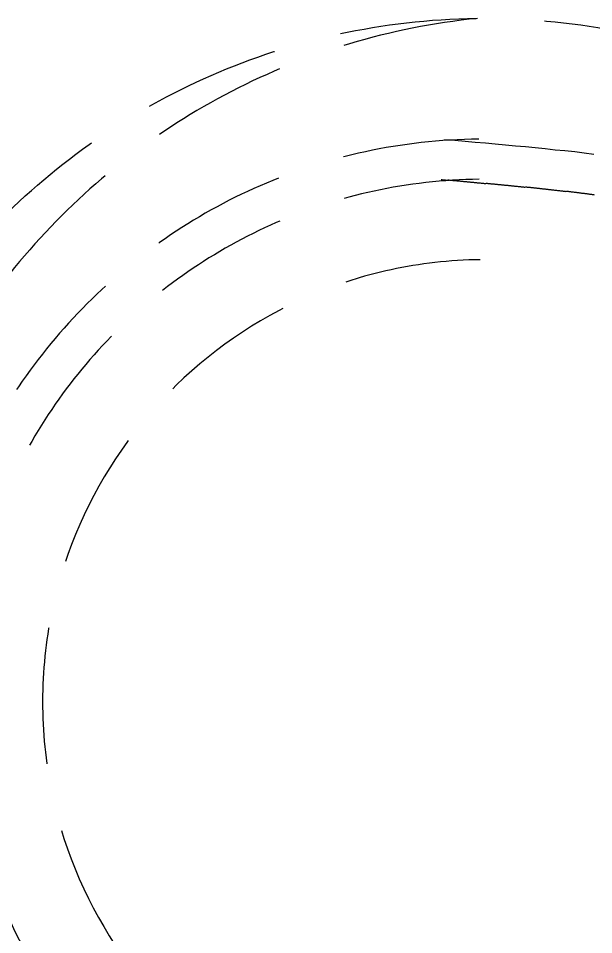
# Model space of a CAD drawing. Extents: x 11477420 to 23072185, y -28506554 to -14238804.
# Drawn here: x 11519709.6 to 11519877.8, y -14250895.2 to -14250627.2 of the extents above; entities that cross this region are included whole.
import ezdxf

# ---------------------------------------------------------------- set-up
doc = ezdxf.new("R2010")
doc.units = 0
doc.header["$LTSCALE"] = 50
doc.header["$MEASUREMENT"] = 0
doc.linetypes.add('DH-HID2', pattern=[1.2, 0.8, -0.4])
doc.layers.add('04_FUR', color=6, linetype='CONTINUOUS')
doc.layers.add('FU-FURM', color=251, linetype='DH-HID2')

# ---------------------------------------------------------------- blocks, each defined once
blk = doc.blocks.new('dmlwk2')
at = {"layer": 'FU-FURM'}
for points in [[(391142.42, 35197.86, 0), (391142.72, 35200.86, 0), (391143.02, 35203.86, 0), (391143.32, 35206.76, 0), (391143.62, 35209.76, 0), (391143.92, 35212.66, 0), (391144.22, 35215.66, 0), (391144.52, 35218.56, 0), (391144.82, 35221.46, 0), (391145.12, 35224.36, 0), (391145.42, 35227.26, 0), (391145.82, 35230.16, 0), (391146.12, 35232.96, 0), (391146.42, 35235.86, 0), (391146.82, 35238.66, 0), (391147.22, 35241.46, 0)], [(391154.12, 35196.76, 0), (391154.12, 35196.96, 0), (391154.22, 35197.16, 0), (391154.22, 35197.46, 0), (391154.22, 35197.66, 0), (391154.22, 35197.86, 0), (391154.32, 35198.06, 0), (391154.32, 35198.36, 0), (391154.32, 35198.56, 0), (391154.32, 35198.76, 0), (391154.32, 35198.96, 0), (391154.42, 35199.26, 0), (391154.42, 35199.46, 0), (391154.42, 35199.66, 0), (391154.42, 35199.86, 0), (391154.52, 35200.16, 0), (391154.52, 35200.36, 0), (391154.52, 35200.56, 0), (391154.52, 35200.76, 0), (391154.52, 35201.06, 0), (391154.62, 35201.26, 0), (391154.62, 35201.46, 0), (391154.62, 35201.66, 0), (391154.62, 35201.96, 0), (391154.62, 35202.16, 0), (391154.72, 35202.36, 0), (391154.72, 35202.56, 0), (391154.72, 35202.86, 0), (391154.72, 35203.06, 0), (391154.82, 35203.26, 0), (391154.82, 35203.46, 0), (391154.82, 35203.66, 0), (391154.82, 35203.96, 0), (391154.82, 35204.16, 0), (391154.92, 35204.36, 0), (391154.92, 35204.56, 0), (391154.92, 35204.86, 0), (391154.92, 35205.06, 0), (391155.02, 35205.26, 0), (391155.02, 35205.46, 0), (391155.02, 35205.76, 0), (391155.02, 35205.96, 0), (391155.02, 35206.16, 0), (391155.12, 35206.36, 0), (391155.12, 35206.66, 0), (391155.12, 35206.86, 0), (391155.12, 35207.06, 0), (391155.22, 35207.26, 0), (391155.22, 35207.46, 0), (391155.22, 35207.76, 0), (391155.22, 35207.96, 0), (391155.22, 35208.16, 0), (391155.32, 35208.36, 0), (391155.32, 35208.66, 0), (391155.32, 35208.86, 0), (391155.32, 35209.06, 0), (391155.42, 35209.26, 0), (391155.42, 35209.56, 0), (391155.42, 35209.76, 0), (391155.42, 35209.96, 0), (391155.42, 35210.16, 0), (391155.52, 35210.36, 0), (391155.52, 35210.66, 0), (391155.52, 35210.86, 0), (391155.52, 35211.06, 0), (391155.62, 35211.26, 0), (391155.62, 35211.56, 0), (391155.62, 35211.76, 0), (391155.62, 35211.96, 0), (391155.62, 35212.16, 0), (391155.72, 35212.36, 0), (391155.72, 35212.66, 0), (391155.72, 35212.86, 0), (391155.72, 35213.06, 0), (391155.82, 35213.26, 0), (391155.82, 35213.46, 0), (391155.82, 35213.76, 0), (391155.82, 35213.96, 0), (391155.82, 35214.16, 0), (391155.92, 35214.36, 0), (391155.92, 35214.66, 0), (391155.92, 35214.86, 0), (391155.92, 35215.06, 0), (391156.02, 35215.26, 0), (391156.02, 35215.46, 0), (391156.02, 35215.76, 0), (391156.02, 35215.96, 0), (391156.02, 35216.16, 0), (391156.12, 35216.36, 0), (391156.12, 35216.56, 0), (391156.12, 35216.86, 0), (391156.12, 35217.06, 0), (391156.22, 35217.26, 0), (391156.22, 35217.46, 0), (391156.22, 35217.66, 0), (391156.22, 35217.96, 0), (391156.32, 35218.16, 0), (391156.32, 35218.36, 0), (391156.32, 35218.56, 0), (391156.32, 35218.76, 0), (391156.32, 35218.96, 0), (391156.42, 35219.26, 0), (391156.42, 35219.46, 0), (391156.42, 35219.66, 0), (391156.42, 35219.86, 0), (391156.52, 35220.06, 0), (391156.52, 35220.36, 0), (391156.52, 35220.56, 0), (391156.52, 35220.76, 0), (391156.62, 35220.96, 0), (391156.62, 35221.16, 0), (391156.62, 35221.46, 0), (391156.62, 35221.66, 0), (391156.72, 35221.86, 0), (391156.72, 35222.06, 0), (391156.72, 35222.26, 0), (391156.72, 35222.46, 0), (391156.72, 35222.76, 0), (391156.82, 35222.96, 0), (391156.82, 35223.16, 0), (391156.82, 35223.36, 0), (391156.82, 35223.56, 0), (391156.92, 35223.76, 0), (391156.92, 35224.06, 0), (391156.92, 35224.26, 0), (391156.92, 35224.46, 0), (391157.02, 35224.66, 0), (391157.02, 35224.86, 0), (391157.02, 35225.06, 0), (391157.02, 35225.36, 0), (391157.12, 35225.56, 0), (391157.12, 35225.76, 0), (391157.12, 35225.96, 0), (391157.12, 35226.16, 0), (391157.22, 35226.36, 0), (391157.22, 35226.56, 0), (391157.22, 35226.86, 0), (391157.22, 35227.06, 0), (391157.32, 35227.26, 0), (391157.32, 35227.46, 0), (391157.32, 35227.66, 0), (391157.32, 35227.86, 0), (391157.42, 35228.06, 0), (391157.42, 35228.36, 0), (391157.42, 35228.56, 0), (391157.42, 35228.76, 0), (391157.52, 35228.96, 0), (391157.52, 35229.16, 0), (391157.52, 35229.36, 0), (391157.52, 35229.56, 0), (391157.62, 35229.86, 0), (391157.62, 35230.06, 0), (391157.62, 35230.26, 0), (391157.62, 35230.46, 0), (391157.72, 35230.66, 0), (391157.72, 35230.86, 0), (391157.72, 35231.06, 0), (391157.72, 35231.26, 0), (391157.82, 35231.56, 0), (391157.82, 35231.76, 0), (391157.82, 35231.96, 0), (391157.82, 35232.16, 0), (391157.92, 35232.36, 0), (391157.92, 35232.56, 0), (391157.92, 35232.76, 0), (391157.92, 35232.96, 0), (391158.02, 35233.16, 0), (391158.02, 35233.46, 0), (391158.02, 35233.66, 0), (391158.02, 35233.86, 0), (391158.12, 35234.06, 0), (391158.12, 35234.26, 0), (391158.12, 35234.46, 0), (391158.22, 35234.66, 0), (391158.22, 35234.86, 0), (391158.22, 35235.06, 0), (391158.22, 35235.26, 0), (391158.32, 35235.56, 0), (391158.32, 35235.76, 0), (391158.32, 35235.96, 0), (391158.32, 35236.16, 0), (391158.42, 35236.36, 0), (391158.42, 35236.56, 0), (391158.42, 35236.76, 0), (391158.42, 35236.96, 0), (391158.52, 35237.16, 0), (391158.52, 35237.36, 0), (391158.52, 35237.56, 0), (391158.62, 35237.76, 0), (391158.62, 35238.06, 0), (391158.62, 35238.26, 0), (391158.62, 35238.46, 0), (391158.72, 35238.66, 0), (391158.72, 35238.86, 0), (391158.72, 35239.06, 0), (391158.72, 35239.26, 0), (391158.82, 35239.46, 0), (391158.82, 35239.66, 0), (391158.82, 35239.86, 0), (391158.92, 35240.06, 0), (391158.92, 35240.26, 0), (391158.92, 35240.46, 0), (391158.92, 35240.66, 0), (391159.02, 35240.86, 0), (391159.02, 35241.06, 0), (391159.02, 35241.26, 0), (391159.12, 35241.46, 0)]]:
    blk.add_polyline3d(points, dxfattribs=at)
blk.add_circle((391307.15, 35207.88), 200, dxfattribs=at)
for centre, radius, start, end in [((391307.15, 35225.94), 200.81, 185.1609, 354.8391), ((391307.15, 35207.88), 164.71, 180, 0), ((391307.15, 35207.88), 152.94, 180, 0), ((391307.15, 35207.88), 129.41, 180, 0)]:
    blk.add_arc(centre, radius, start, end, dxfattribs=at)
blk = doc.blocks.new('BEDD')
at = {"layer": 'FU-FURM', "rotation": 180.6342439177113}
blk.add_blockref('dmlwk2', (581163.32, 205789.93), dxfattribs=at)

msp = doc.modelspace()

# ---------------------------------------------------------------- block references
at = {"layer": '04_FUR', "rotation": 90.00000000000001}
msp.add_blockref('BEDD', (11686098.72, -14441097.11), dxfattribs=at)

doc.saveas('drawing.dxf')
